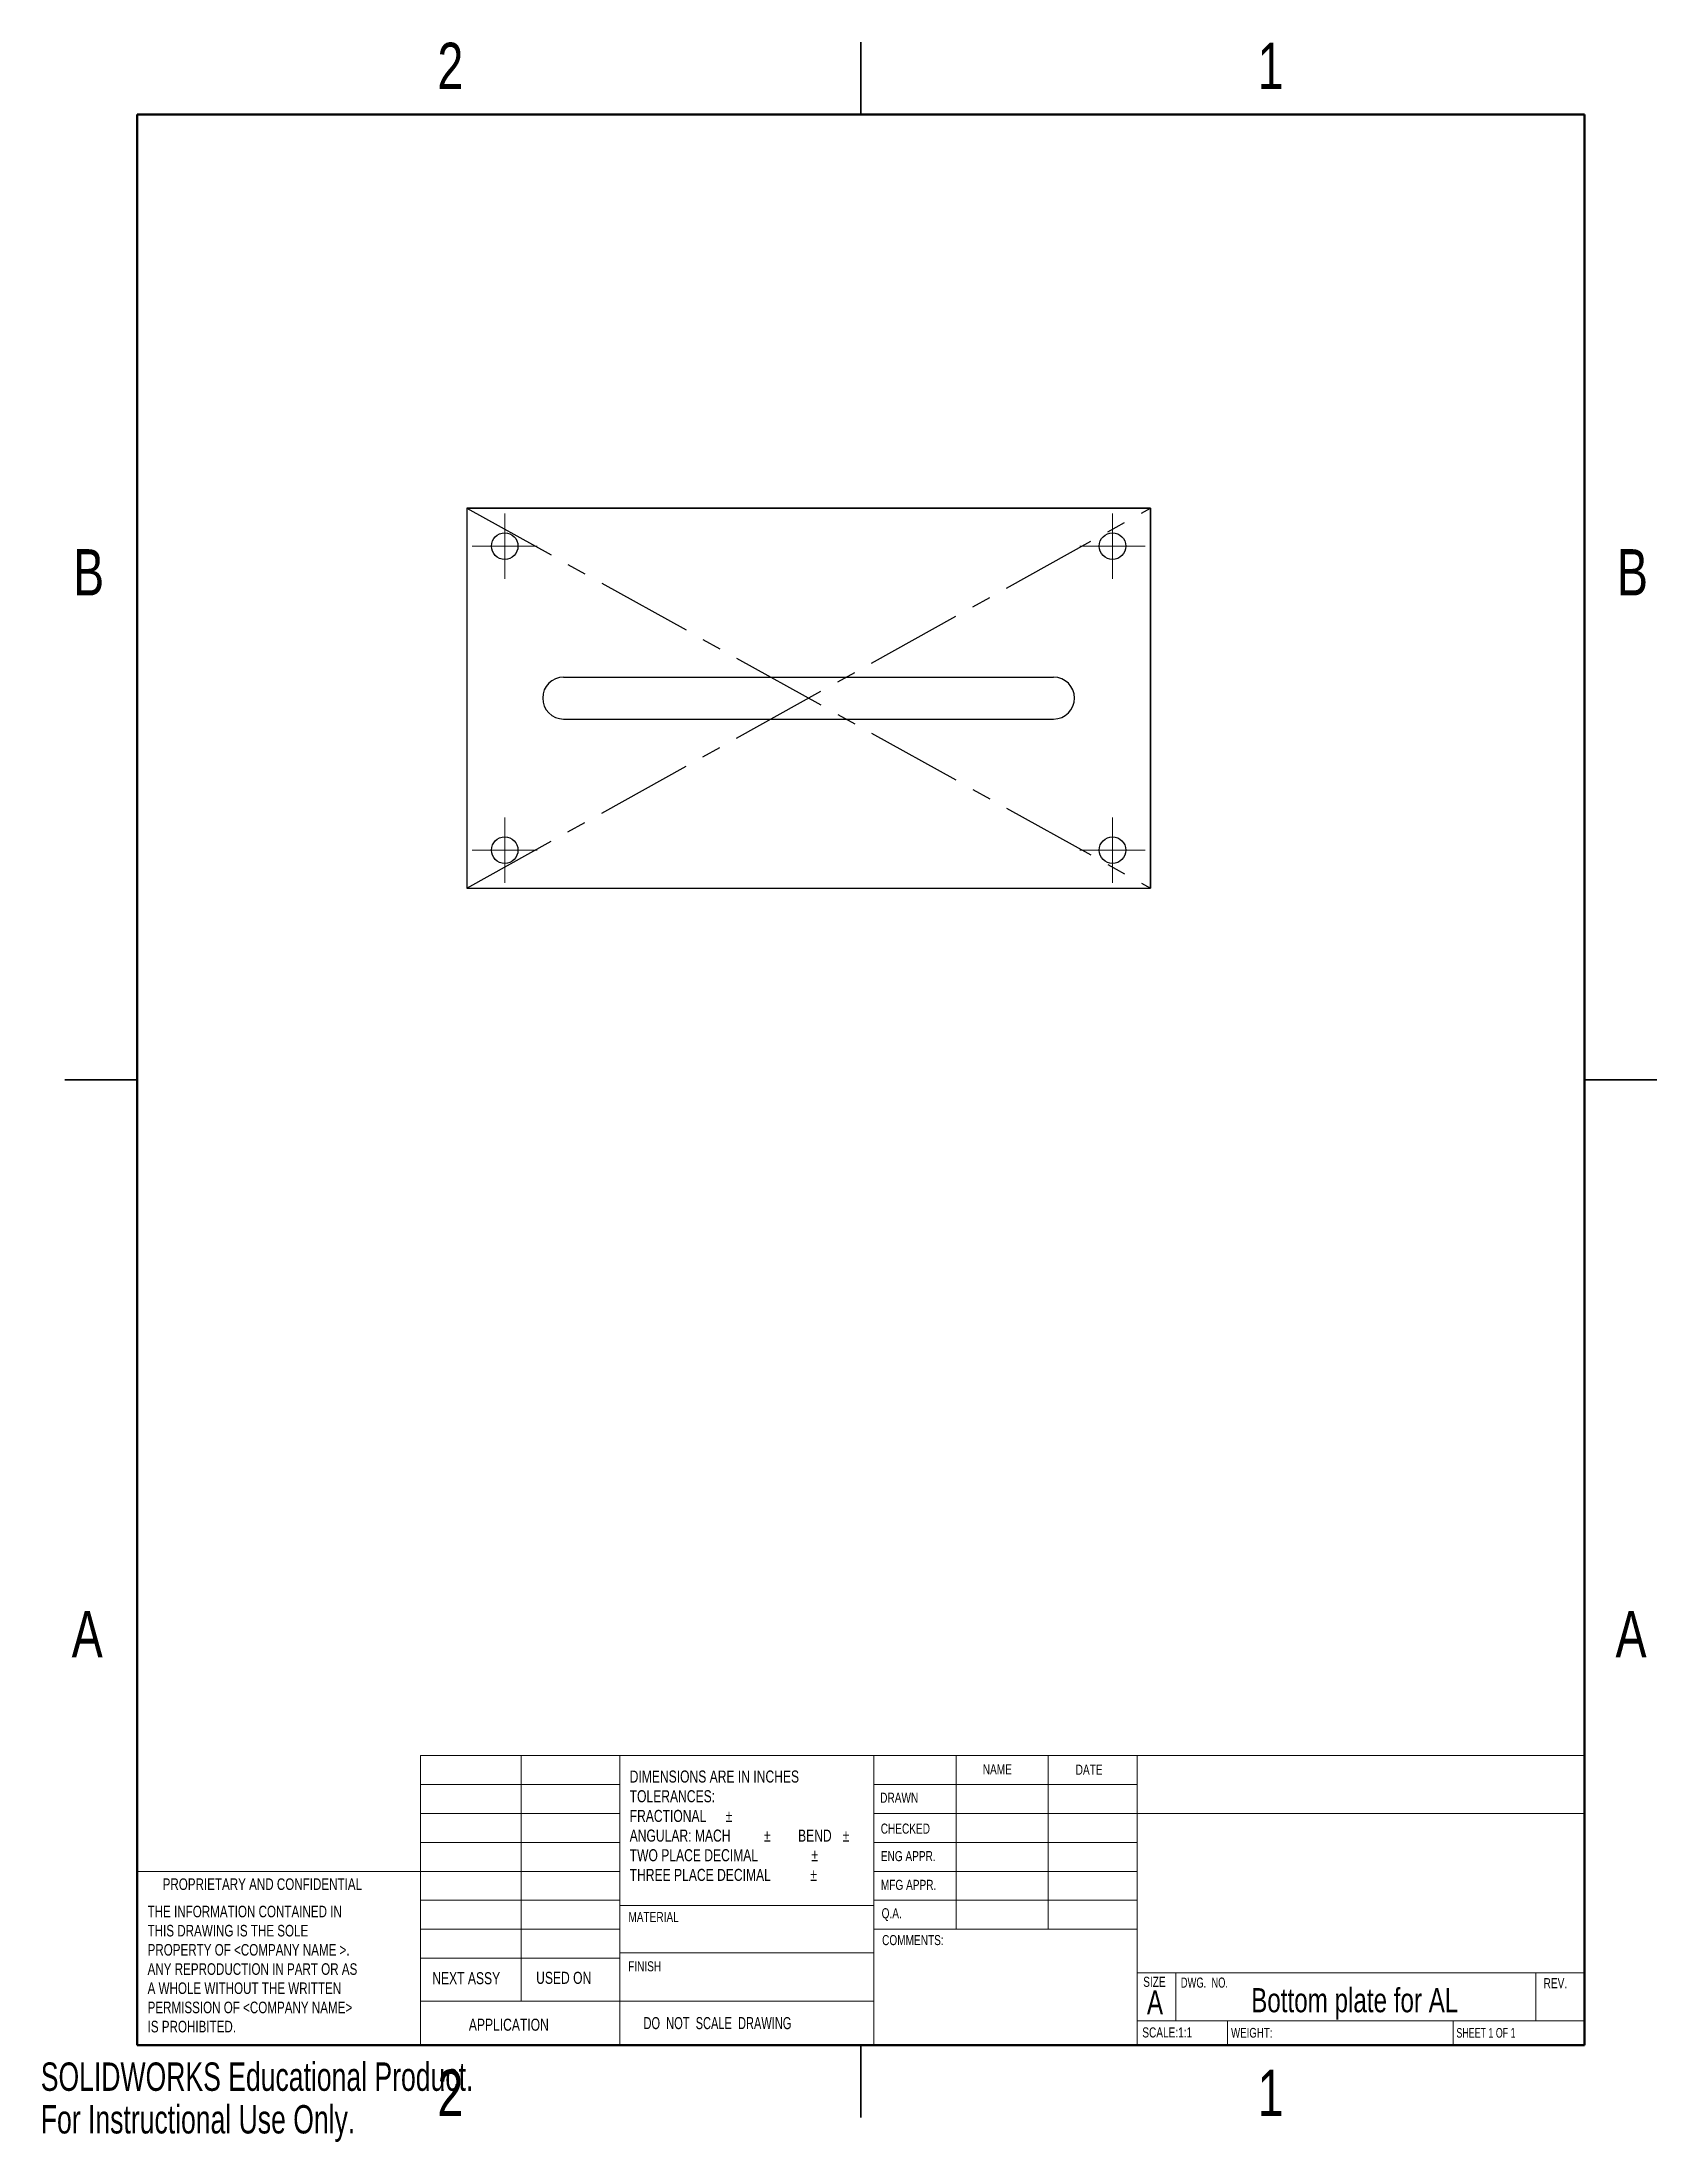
# Model space of a CAD drawing. Header units: millimetres. Extents: x 0 to 213, y 0 to 276.
import ezdxf

# ---------------------------------------------------------------- set-up
doc = ezdxf.new("R2010")
doc.units = ezdxf.units.MM
doc.header["$PDSIZE"] = -1
doc.linetypes.add('CENTERX2', pattern=[20.32, 12.7, -2.54, 2.54, -2.54])
doc.styles.add('SLDTEXTSTYLE0', font='TXT', dxfattribs={"width": 0.75})
doc.styles.add('SLDTEXTSTYLE1', font='TXT', dxfattribs={"width": 0.6875})
doc.styles.add('SLDTEXTSTYLE2', font='TXT', dxfattribs={"width": 0.684783})
doc.styles.add('SLDTEXTSTYLE3', font='TXT', dxfattribs={"width": 0.694444})
doc.styles.add('SLDTEXTSTYLE4', font='TXT', dxfattribs={"width": 0.7})

# ---------------------------------------------------------------- blocks, each defined once
blk = doc.blocks.new('SW_NOTE_0')
at = {"color": 0, "linetype": 'Continuous', "lineweight": 0, "char_height": 1.524, "attachment_point": 1, "style": 'SLDTEXTSTYLE0'}
for s, insert in [('THE INFORMATION CONTAINED IN', (0, 1.96)), ('THIS DRAWING IS THE SOLE', (0, -0.56)), ('PROPERTY OF <COMPANY NAME >.', (0, -3.08)), ('ANY REPRODUCTION IN PART OR AS', (0, -5.61)), ('A WHOLE WITHOUT THE WRITTEN', (0, -8.13)), ('PERMISSION OF <COMPANY NAME>', (0, -10.66)), ('IS PROHIBITED.', (0, -13.18))]:
    blk.add_mtext(s, dxfattribs=dict(at, insert=insert))
blk = doc.blocks.new('SW_NOTE_0_1')
at = {"color": 0, "linetype": 'Continuous', "lineweight": 0, "attachment_point": 1, "style": 'SLDTEXTSTYLE0'}
for s, insert, char_height in [('DIMENSIONS ARE IN INCHES', (0, 2.05), 1.5875), ('TOLERANCES:', (0, -0.54), 1.5875), ('FRACTIONAL', (0, -3.13), 1.587), ('%%p', (12.64, -3.13), 1.587), ('ANGULAR: MACH', (0, -5.72), 1.5875), ('TWO PLACE DECIMAL', (0, -8.3), 1.5875), ('%%p', (17.67, -5.72), 1.587), ('BEND', (22.16, -5.72), 1.587), ('%%p', (28.03, -5.72), 1.587), ('THREE PLACE DECIMAL', (0, -10.89), 1.5875), ('%%p', (23.92, -8.3), 1.587), ('%%p', (23.78, -10.89), 1.587)]:
    blk.add_mtext(s, dxfattribs=dict(at, insert=insert, char_height=char_height))
blk = doc.blocks.new('SW_CENTERMARKSYMBOL_0')
at = {"color": 0, "linetype": 'Continuous', "lineweight": 18}
for p, q in [((0, 2.54), (0, 4.29)), ((-2.54, 0), (-4.29, 0)), ((0, 0), (-2.54, 0)), ((0, 0), (0, 2.54)), ((0, 0), (0, -2.54)), ((0, 0), (2.54, 0)), ((2.54, 0), (4.29, 0)), ((0, -2.54), (0, -4.29))]:
    blk.add_line(p, q, dxfattribs=at)
blk = doc.blocks.new('SW_CENTERMARKSYMBOL_1')
at = {"color": 0, "linetype": 'Continuous', "lineweight": 18}
for p, q in [((0, 2.54), (0, 4.29)), ((-2.54, 0), (-4.29, 0)), ((0, 0), (-2.54, 0)), ((0, 0), (0, 2.54)), ((0, 0), (0, -2.54)), ((0, 0), (2.54, 0)), ((2.54, 0), (4.29, 0)), ((0, -2.54), (0, -4.29))]:
    blk.add_line(p, q, dxfattribs=at)
blk = doc.blocks.new('SW_CENTERMARKSYMBOL_2')
at = {"color": 0, "linetype": 'Continuous', "lineweight": 18}
for p, q in [((0, 2.54), (0, 4.29)), ((-2.54, 0), (-4.29, 0)), ((0, 0), (-2.54, 0)), ((0, 0), (0, 2.54)), ((0, 0), (0, -2.54)), ((0, 0), (2.54, 0)), ((2.54, 0), (4.29, 0)), ((0, -2.54), (0, -4.29))]:
    blk.add_line(p, q, dxfattribs=at)
blk = doc.blocks.new('SW_CENTERMARKSYMBOL_3')
at = {"color": 0, "linetype": 'Continuous', "lineweight": 18}
for p, q in [((0, 2.54), (0, 4.29)), ((-2.54, 0), (-4.29, 0)), ((0, 0), (-2.54, 0)), ((0, 0), (0, 2.54)), ((0, 0), (0, -2.54)), ((0, 0), (2.54, 0)), ((2.54, 0), (4.29, 0)), ((0, -2.54), (0, -4.29))]:
    blk.add_line(p, q, dxfattribs=at)

msp = doc.modelspace()

# ---------------------------------------------------------------- linework, layer by layer
at = {"color": 7, "linetype": 'Continuous', "lineweight": 25}
for p, q in [((107.95, 276.23), (107.95, 266.7)), ((107.95, 266.7), (107.95, 276.23)), ((56.06, 214.93), (56.06, 164.93)), ((146.06, 214.93), (56.06, 214.93)), ((146.06, 164.93), (146.06, 214.93)), ((68.81, 192.68), (133.31, 192.68)), ((68.81, 187.18), (133.31, 187.18)), ((56.06, 164.93), (146.06, 164.93)), ((3.17, 139.7), (12.7, 139.7)), ((12.7, 139.7), (3.17, 139.7)), ((212.72, 139.7), (203.2, 139.7)), ((203.2, 139.7), (212.72, 139.7)), ((107.95, 3.17), (107.95, 12.7)), ((107.95, 12.7), (107.95, 3.17))]:
    msp.add_line(p, q, dxfattribs=at)
at = {"color": 7, "linetype": 'Continuous', "lineweight": 50}
for p, q in [((12.7, 12.7), (12.7, 266.7)), ((12.7, 266.7), (203.2, 266.7)), ((203.2, 266.7), (203.2, 12.7)), ((203.2, 12.7), (12.7, 12.7))]:
    msp.add_line(p, q, dxfattribs=at)
at = {"color": 7, "linetype": 'Continuous'}
for p, q in [((56.06, 214.93), (146.06, 214.93)), ((56.06, 214.93), (56.06, 164.93)), ((146.06, 214.93), (146.06, 164.93)), ((56.06, 164.93), (146.06, 164.93))]:
    msp.add_line(p, q, dxfattribs=at)
at = {"color": 7, "linetype": 'CENTERX2'}
for p, q in [((56.06, 214.93), (146.06, 164.93)), ((56.06, 164.93), (146.06, 214.93))]:
    msp.add_line(p, q, dxfattribs=at)
at = {"color": 7, "linetype": 'Continuous', "lineweight": 18}
for p, q in [((49.97, 12.7), (49.97, 50.8)), ((49.97, 50.8), (76.2, 50.8)), ((63.23, 50.8), (63.23, 18.48)), ((76.2, 12.7), (76.2, 50.8)), ((76.2, 50.8), (203.2, 50.8)), ((109.65, 50.8), (109.65, 12.7)), ((120.48, 50.8), (120.48, 27.94)), ((132.58, 50.8), (132.58, 27.94)), ((144.31, 50.8), (144.31, 12.7)), ((49.97, 46.99), (76.2, 46.99)), ((109.65, 46.99), (144.31, 46.99)), ((49.97, 43.18), (76.2, 43.18)), ((109.65, 43.18), (203.2, 43.18)), ((49.97, 39.37), (76.2, 39.37)), ((109.65, 39.37), (144.31, 39.37)), ((49.97, 35.56), (12.7, 35.56)), ((49.97, 35.56), (76.2, 35.56)), ((109.65, 35.56), (144.31, 35.56)), ((49.97, 31.75), (76.2, 31.75)), ((109.65, 31.06), (76.2, 31.06)), ((109.65, 31.75), (144.31, 31.75)), ((49.97, 27.94), (76.2, 27.94)), ((109.65, 27.94), (144.31, 27.94)), ((49.97, 24.13), (76.2, 24.13)), ((76.2, 24.83), (109.65, 24.83)), ((144.31, 22.23), (203.2, 22.23)), ((149.41, 22.23), (149.41, 15.88)), ((196.77, 22.23), (196.77, 15.88)), ((76.2, 18.48), (49.97, 18.48)), ((76.2, 18.48), (109.65, 18.48)), ((144.31, 15.88), (203.2, 15.88)), ((156.19, 15.88), (156.19, 12.7)), ((185.89, 15.88), (185.89, 12.7))]:
    msp.add_line(p, q, dxfattribs=at)
at = {"color": 7, "linetype": 'Continuous', "lineweight": 25}
for centre in [(61.06, 209.93), (141.06, 209.93), (61.06, 169.93), (141.06, 169.93)]:
    msp.add_circle(centre, 1.75, dxfattribs=at)
for centre, start, end in [((68.81, 189.93), 90, 270), ((133.31, 189.93), 270, 90)]:
    msp.add_arc(centre, 2.75, start, end, dxfattribs=at)
at = {"color": 7, "linetype": 'Continuous'}
msp.add_point((101.06, 189.93), dxfattribs=at)

# ---------------------------------------------------------------- block references
at = {"color": 7, "linetype": 'Continuous', "lineweight": 0}
for name, p in [('SW_CENTERMARKSYMBOL_2', (61.06, 209.93)), ('SW_CENTERMARKSYMBOL_3', (141.06, 209.93)), ('SW_CENTERMARKSYMBOL_1', (61.06, 169.93)), ('SW_CENTERMARKSYMBOL_0', (141.06, 169.93)), ('SW_NOTE_0_1', (77.51, 46.78)), ('SW_NOTE_0', (14.06, 29.08))]:
    msp.add_blockref(name, p, dxfattribs=at)

# ---------------------------------------------------------------- texts
for s, insert, char_height, attachment_point, style in [('2', (53.91, 276.16), 6.1, 2, 'SLDTEXTSTYLE0'), ('1', (161.86, 276.16), 6.1, 2, 'SLDTEXTSTYLE0'), ('B', (6.3, 209.53), 6.1, 2, 'SLDTEXTSTYLE0'), ('B', (209.5, 209.53), 6.1, 2, 'SLDTEXTSTYLE0'), ('A', (6.11, 69.83), 6.1, 2, 'SLDTEXTSTYLE0'), ('A', (209.31, 69.83), 6.1, 2, 'SLDTEXTSTYLE0'), ('NAME', (123.98, 49.65), 1.323, 1, 'SLDTEXTSTYLE0'), ('DATE', (136.21, 49.6), 1.323, 1, 'SLDTEXTSTYLE0'), ('DRAWN', (110.48, 45.91), 1.323, 1, 'SLDTEXTSTYLE0'), ('CHECKED', (110.55, 41.85), 1.323, 1, 'SLDTEXTSTYLE0'), ('ENG APPR.', (110.56, 38.23), 1.323, 1, 'SLDTEXTSTYLE0'), ('PROPRIETARY AND CONFIDENTIAL', (16.04, 34.64), 1.524, 1, 'SLDTEXTSTYLE0'), ('MFG APPR.', (110.57, 34.45), 1.323, 1, 'SLDTEXTSTYLE0'), ('Q.A.', (110.67, 30.71), 1.323, 1, 'SLDTEXTSTYLE0'), ('MATERIAL', (77.34, 30.21), 1.323, 1, 'SLDTEXTSTYLE0'), ('COMMENTS:', (110.73, 27.18), 1.323, 1, 'SLDTEXTSTYLE0'), ('NEXT ASSY', (51.53, 22.3), 1.587, 1, 'SLDTEXTSTYLE0'), ('USED ON', (65.2, 22.35), 1.587, 1, 'SLDTEXTSTYLE0'), ('FINISH', (77.31, 23.73), 1.323, 1, 'SLDTEXTSTYLE0'), ('SIZE', (145.1, 21.69), 1.323, 1, 'SLDTEXTSTYLE0'), ('A', (145.59, 19.92), 3.17, 1, 'SLDTEXTSTYLE0'), ('DWG.  NO.', (150.05, 21.59), 1.323, 1, 'SLDTEXTSTYLE3'), ('Bottom plate for AL', (172.94, 20.2), 3.175, 2, 'SLDTEXTSTYLE0'), ('REV.', (197.8, 21.51), 1.323, 1, 'SLDTEXTSTYLE0'), ('APPLICATION', (56.34, 16.18), 1.5875, 1, 'SLDTEXTSTYLE0'), ('DO  NOT  SCALE  DRAWING', (79.33, 16.39), 1.5875, 1, 'SLDTEXTSTYLE2'), ('SCALE:1:1', (144.98, 15.03), 1.323, 1, 'SLDTEXTSTYLE0'), ('WEIGHT:', (156.66, 14.96), 1.27, 1, 'SLDTEXTSTYLE0'), ('SHEET 1 OF 1', (186.32, 14.95), 1.27, 1, 'SLDTEXTSTYLE1'), ('2', (53.91, 9.46), 6.1, 2, 'SLDTEXTSTYLE0'), ('1', (161.86, 9.46), 6.1, 2, 'SLDTEXTSTYLE0')]:
    msp.add_mtext(s, dxfattribs=dict(at, insert=insert, char_height=char_height, attachment_point=attachment_point, style=style))
at = {"color": 7, "linetype": 'Continuous', "char_height": 3.7351, "attachment_point": 1, "style": 'SLDTEXTSTYLE4'}
for s, insert in [('SOLIDWORKS Educational Product.', (0, 10.42)), ('For Instructional Use Only.', (0, 4.81))]:
    msp.add_mtext(s, dxfattribs=dict(at, insert=insert))

doc.saveas('drawing.dxf')
